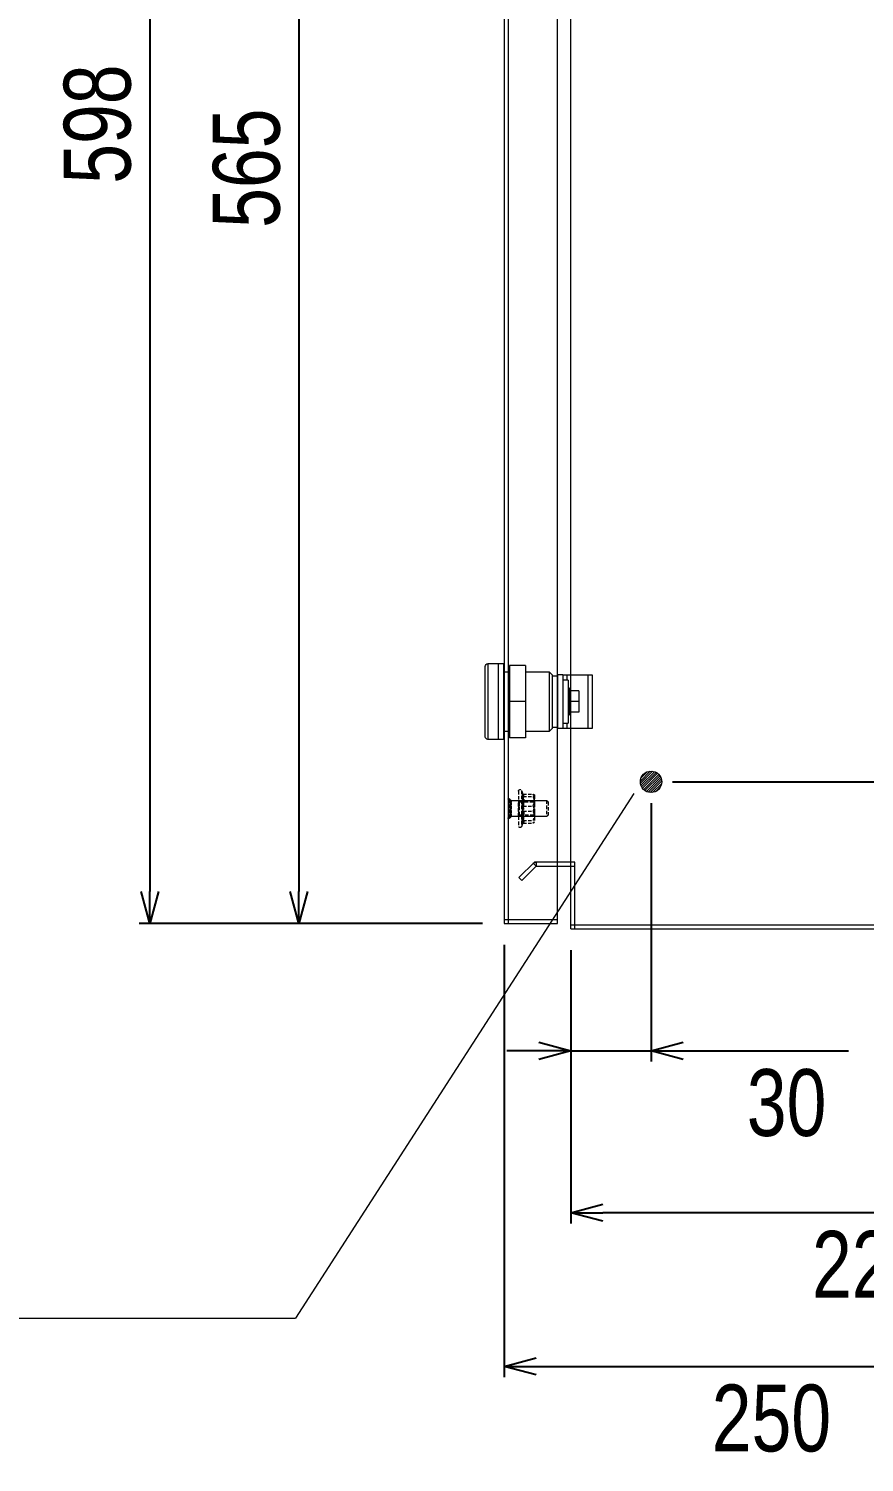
# Model space of a CAD drawing. Header units: millimetres. Extents: x 1826 to 4911, y 1366 to 3557.
# Drawn here: x 4278 to 4591, y 2463 to 2999 of the extents above; entities that cross this region are included whole.
import ezdxf

# ---------------------------------------------------------------- set-up
doc = ezdxf.new("R2010")
doc.units = ezdxf.units.MM
doc.linetypes.add('HIDDEN', pattern=[1.905, 1.27, -0.635])
for name, color, linetype in [('AMLAYER_BENDLINE_BACK', 1, 'HIDDEN'), ('BUSBAR', 3, 'Continuous'), ('GR1-1', 3, 'Continuous')]:
    doc.layers.add(name, color=color, linetype=linetype)
doc.styles.add('TAMCO', font='cordia.shx', dxfattribs={"width": 0.8, "height": 25})
doc.dimstyles.new('TAMCO', dxfattribs={"dimtxt": 25, "dimasz": 12, "dimexe": 4, "dimexo": 8, "dimgap": 7, "dimtad": 2, "dimdec": 1, "dimdsep": 46, "dimtxsty": 'TAMCO', "dimblk": 'OPEN30', "dimcen": 2.5, "dimclrd": 4, "dimclre": 4, "dimclrt": 3, "dimadec": 0, "dimazin": 0, "dimtfac": 1, "dimtdec": 1, "dimtmove": 0, "dimatfit": 3, "dimldrblk": 'OPEN30', "dimfxl": 0, "dimarcsym": 0})

# ---------------------------------------------------------------- blocks, each defined once
blk = doc.blocks.new('_Open30')
at = {"color": 0, "linetype": 'ByBlock', "lineweight": -2}
for p, q in [((-1, 0.268), (0, 0)), ((0, 0), (-1, -0.268)), ((0, 0), (-1, 0))]:
    blk.add_line(p, q, dxfattribs=at)
blk = doc.blocks.new('*D40')
at = {"color": 4, "lineweight": -2}
for p, q in [((4447.92, 3229.18), (4375.21, 3229.18)), ((4379.21, 3217.18), (4379.21, 2676.18)), ((4447.92, 2664.18), (4375.21, 2664.18))]:
    blk.add_line(p, q, dxfattribs=at)
at = {"layer": 'DEFPOINTS', "color": 0}
for p in [(4455.92, 3229.18), (4379.21, 2664.18), (4455.92, 2664.18)]:
    blk.add_point(p, dxfattribs=at)
at = {"color": 4, "lineweight": -2, "xscale": 12, "yscale": 12, "zscale": 12}
for p, rotation in [((4379.21, 3229.18), 90), ((4379.21, 2664.18), 270)]:
    blk.add_blockref('_Open30', p, dxfattribs=dict(at, rotation=rotation))
at = {"color": 3, "lineweight": 9, "insert": (4359.71, 2946.68), "char_height": 25, "attachment_point": 5, "rotation": 90, "style": 'TAMCO'}
blk.add_mtext('565', dxfattribs=at)
blk = doc.blocks.new('A$C64B35038')
at = {"color": 7, "linetype": 'Continuous', "lineweight": 9}
for p, q in [((25, 27.65), (31, 27.65)), ((25, 27.65), (25, 14.15)), ((31, 27.65), (31, 14.15)), ((33, 28.3), (35, 28.3)), ((35, 0), (35, 28.3)), ((35, 28.3), (39, 28.3)), ((39, 28.3), (39, 0)), ((40, 1), (40, 27.3)), ((0, 24.15), (0, 4.15)), ((1.47, 24.15), (0, 24.15)), ((1.47, 4.15), (1.47, 24.15)), ((9.53, 24.15), (1.47, 24.15)), ((9, 22.15), (11, 22.15)), ((9, 22.15), (9, 6.15)), ((11, 24.15), (9.53, 24.15)), ((11, 24.15), (13, 24.15)), ((11, 24.15), (11, 4.15)), ((13, 24.15), (13, 4.15)), ((13, 23.65), (15, 23.65)), ((15, 24.15), (16, 25.15)), ((15, 24.15), (15, 4.15)), ((16, 25.15), (25, 25.15)), ((16, 3.15), (16, 25.15)), ((31, 25.15), (33, 25.15)), ((5, 18.15), (5, 14.15)), ((5, 18.15), (8.5, 18.15)), ((8.5, 19.15), (9, 19.15)), ((8.5, 19.15), (8.5, 9.15)), ((5, 14.15), (8.5, 14.15)), ((5, 14.15), (5, 10.15)), ((25, 14.15), (31, 14.15)), ((25, 14.15), (25, 0.65)), ((31, 14.15), (31, 0.65)), ((5, 10.15), (8.5, 10.15)), ((9, 9.15), (8.5, 9.15)), ((11, 6.15), (9, 6.15)), ((0, 4.15), (1.47, 4.15)), ((1.47, 4.15), (9.53, 4.15)), ((9.53, 4.15), (11, 4.15)), ((11, 4.15), (13, 4.15)), ((15, 4.65), (13, 4.65)), ((16, 3.15), (15, 4.15)), ((25, 3.15), (16, 3.15)), ((25, 0.65), (31, 0.65)), ((33, 3.15), (31, 3.15)), ((33, 0), (35, 0)), ((35, 0), (39, 0))]:
    blk.add_line(p, q, dxfattribs=at)
blk.add_line((33, 0), (33, 28.3))
at = {"color": 8, "linetype": 'Continuous', "lineweight": 9}
for p, q in [((9.53, 24.15), (9.53, 22.15)), ((9.53, 6.15), (9.53, 4.15))]:
    blk.add_line(p, q, dxfattribs=at)
at = {"color": 7, "linetype": 'Continuous', "lineweight": 9}
for centre, start, end in [((39, 27.3), 0, 90), ((39, 1), 270, 0)]:
    blk.add_arc(centre, 1, start, end, dxfattribs=at)
blk = doc.blocks.new('*D52')
at = {"layer": 'BUSBAR', "color": 4, "lineweight": -2}
for p, q in [((4480.92, 2654.18), (4480.92, 2552.03)), ((4705.92, 2654.18), (4705.92, 2552.03)), ((4693.92, 2556.03), (4492.92, 2556.03))]:
    blk.add_line(p, q, dxfattribs=at)
at = {"layer": 'DEFPOINTS', "color": 0}
for p in [(4480.92, 2662.18), (4705.92, 2662.18), (4480.92, 2556.03)]:
    blk.add_point(p, dxfattribs=at)
at = {"layer": 'BUSBAR', "color": 4, "lineweight": -2, "xscale": 12, "yscale": 12, "zscale": 12, "rotation": 180}
blk.add_blockref('_Open30', (4480.92, 2556.03), dxfattribs=at)
at = {"layer": 'BUSBAR', "color": 4, "lineweight": -2, "xscale": 12, "yscale": 12, "zscale": 12}
blk.add_blockref('_Open30', (4705.92, 2556.03), dxfattribs=at)
at = {"layer": 'BUSBAR', "color": 3, "lineweight": 9, "insert": (4593.42, 2536.53), "char_height": 25, "attachment_point": 5, "style": 'TAMCO'}
blk.add_mtext('225', dxfattribs=at)
blk = doc.blocks.new('*D53')
at = {"layer": 'BUSBAR', "color": 4, "lineweight": -2}
for p, q in [((4455.92, 2656.18), (4455.92, 2494.57)), ((4705.92, 2654.18), (4705.92, 2494.57)), ((4467.92, 2498.57), (4693.92, 2498.57))]:
    blk.add_line(p, q, dxfattribs=at)
at = {"layer": 'DEFPOINTS', "color": 0}
for p in [(4455.92, 2664.18), (4705.92, 2662.18), (4705.92, 2498.57)]:
    blk.add_point(p, dxfattribs=at)
at = {"layer": 'BUSBAR', "color": 4, "lineweight": -2, "xscale": 12, "yscale": 12, "zscale": 12, "rotation": 180}
blk.add_blockref('_Open30', (4455.92, 2498.57), dxfattribs=at)
at = {"layer": 'BUSBAR', "color": 4, "lineweight": -2, "xscale": 12, "yscale": 12, "zscale": 12}
blk.add_blockref('_Open30', (4705.92, 2498.57), dxfattribs=at)
at = {"layer": 'BUSBAR', "color": 3, "lineweight": 9, "insert": (4555.92, 2479.07), "char_height": 25, "attachment_point": 5, "style": 'TAMCO'}
blk.add_mtext('250', dxfattribs=at)
blk = doc.blocks.new('*D54')
at = {"layer": 'BUSBAR', "color": 4, "lineweight": -2}
for p, q in [((4462.92, 3262.18), (4319.47, 3262.18)), ((4323.47, 3250.18), (4323.47, 2676.18)), ((4447.92, 2664.18), (4319.47, 2664.18))]:
    blk.add_line(p, q, dxfattribs=at)
at = {"layer": 'DEFPOINTS', "color": 0}
for p in [(4470.92, 3262.18), (4323.47, 2664.18), (4455.92, 2664.18)]:
    blk.add_point(p, dxfattribs=at)
at = {"layer": 'BUSBAR', "color": 4, "lineweight": -2, "xscale": 12, "yscale": 12, "zscale": 12}
for p, rotation in [((4323.47, 3262.18), 90), ((4323.47, 2664.18), 270)]:
    blk.add_blockref('_Open30', p, dxfattribs=dict(at, rotation=rotation))
at = {"layer": 'BUSBAR', "color": 3, "lineweight": 9, "insert": (4303.97, 2963.18), "char_height": 25, "attachment_point": 5, "rotation": 90, "style": 'TAMCO'}
blk.add_mtext('598', dxfattribs=at)
blk = doc.blocks.new('6X10')
at = {"color": 1, "linetype": 'HIDDEN', "lineweight": 9}
for p, q in [((44520.2, -24181.24), (44520.2, -24186.05)), ((44520.8, -24180.64), (44520.8, -24186.64)), ((44534, -24180.63), (44534, -24180.78)), ((44534.38, -24180.65), (44534, -24180.65)), ((44534.38, -24180.65), (44534, -24180.65)), ((44534.38, -24180.69), (44534, -24180.69)), ((44534.38, -24180.73), (44534, -24180.73)), ((44534, -24180.78), (44534, -24180.75)), ((44534, -24180.75), (44534, -24181.09)), ((44534.38, -24180.77), (44534, -24180.77)), ((44534.38, -24180.82), (44534, -24180.82)), ((44534.38, -24180.93), (44534, -24180.93)), ((44534.38, -24181.01), (44534, -24181.01)), ((44534.38, -24181.09), (44534, -24181.09)), ((44534, -24181.36), (44534, -24181.09)), ((44534.38, -24181.18), (44534, -24181.18)), ((44534.38, -24181.36), (44534, -24181.36)), ((44534, -24181.36), (44534, -24182)), ((44534.38, -24181.47), (44534, -24181.47)), ((44534.38, -24181.58), (44534, -24181.58)), ((44534.38, -24181.71), (44534, -24181.71)), ((44534.38, -24181.94), (44534, -24181.94)), ((44534, -24182), (44534, -24182.21)), ((44534.38, -24182.08), (44534, -24182.08)), ((44534.38, -24182.21), (44534, -24182.21)), ((44534, -24182.79), (44534, -24182.21)), ((44534.6, -24180.58), (44534.38, -24180.58)), ((44534.6, -24180.63), (44534.38, -24180.63)), ((44534.38, -24180.63), (44534.38, -24180.78)), ((44534.6, -24180.64), (44534.38, -24180.64)), ((44534.6, -24180.69), (44534.38, -24180.69)), ((44534.6, -24180.71), (44534.38, -24180.71)), ((44534.6, -24180.71), (44534.38, -24180.71)), ((44534.6, -24180.75), (44534.38, -24180.75)), ((44534.38, -24180.75), (44534.38, -24181.36)), ((44534.38, -24180.75), (44534.38, -24180.78)), ((44534.6, -24180.78), (44534.38, -24180.78)), ((44534.6, -24180.81), (44534.38, -24180.81)), ((44534.6, -24180.9), (44534.38, -24180.9)), ((44534.6, -24181.11), (44534.38, -24181.11)), ((44534.6, -24181.17), (44534.38, -24181.17)), ((44534.6, -24181.36), (44534.38, -24181.36)), ((44534.38, -24181.58), (44534.38, -24181.36)), ((44534.6, -24181.43), (44534.38, -24181.43)), ((44534.38, -24182), (44534.38, -24181.58)), ((44534.6, -24181.69), (44534.38, -24181.69)), ((44534.6, -24181.93), (44534.38, -24181.93)), ((44534.6, -24182), (44534.38, -24182)), ((44534.38, -24182), (44534.38, -24182.91)), ((44534.6, -24182.25), (44534.38, -24182.25)), ((44534.6, -24180.19), (44534.6, -24187.1)), ((44535.2, -24180.19), (44535.2, -24187.1)), ((44534.38, -24182.36), (44534, -24182.36)), ((44534.38, -24182.63), (44534, -24182.63)), ((44534, -24182.79), (44534, -24182.91)), ((44534.38, -24182.79), (44534, -24182.79)), ((44534, -24182.91), (44534, -24183.69)), ((44534.38, -24182.95), (44534, -24182.95)), ((44534.38, -24183.11), (44534, -24183.11)), ((44534.38, -24183.4), (44534, -24183.4)), ((44534.38, -24183.57), (44534, -24183.57)), ((44534, -24184.34), (44534, -24183.69)), ((44534, -24183.69), (44534, -24183.72)), ((44534.38, -24183.72), (44534, -24183.72)), ((44534.38, -24183.89), (44534, -24183.89)), ((44534.38, -24184.18), (44534, -24184.18)), ((44534.38, -24184.34), (44534, -24184.34)), ((44534, -24184.34), (44534, -24184.38)), ((44534, -24184.38), (44534, -24184.5)), ((44534.38, -24184.5), (44534, -24184.5)), ((44534, -24184.5), (44534, -24184.65)), ((44534, -24184.65), (44534, -24185.36)), ((44534.38, -24184.66), (44534, -24184.66)), ((44534.38, -24184.93), (44534, -24184.93)), ((44534.38, -24185.08), (44534, -24185.08)), ((44534.38, -24185.21), (44534, -24185.21)), ((44534.38, -24185.35), (44534, -24185.35)), ((44534, -24185.71), (44534, -24185.36)), ((44534.38, -24185.58), (44534, -24185.58)), ((44534.38, -24185.71), (44534, -24185.71)), ((44534, -24185.71), (44534, -24185.82)), ((44534.38, -24185.82), (44534, -24185.82)), ((44534, -24185.82), (44534, -24186.12)), ((44534.38, -24185.93), (44534, -24185.93)), ((44534.38, -24186.11), (44534, -24186.11)), ((44534, -24186.12), (44534, -24186.58)), ((44534.38, -24186.2), (44534, -24186.2)), ((44534.38, -24186.28), (44534, -24186.28)), ((44534.38, -24186.36), (44534, -24186.36)), ((44534.38, -24186.47), (44534, -24186.47)), ((44534.38, -24186.52), (44534, -24186.52)), ((44534.38, -24186.56), (44534, -24186.56)), ((44534, -24186.58), (44534, -24186.71)), ((44534.38, -24186.6), (44534, -24186.6)), ((44534.38, -24186.63), (44534, -24186.63)), ((44534.38, -24186.64), (44534, -24186.64)), ((44534.6, -24182.55), (44534.38, -24182.55)), ((44534.6, -24182.64), (44534.38, -24182.64)), ((44534.38, -24183.57), (44534.38, -24182.91)), ((44534.6, -24182.91), (44534.38, -24182.91)), ((44534.38, -24182.95), (44534.38, -24182.91)), ((44534.6, -24183), (44534.38, -24183)), ((44534.6, -24183.32), (44534.38, -24183.32)), ((44534.38, -24183.6), (44534.38, -24183.57)), ((44534.38, -24183.6), (44534.38, -24183.69)), ((44534.6, -24183.6), (44534.38, -24183.6)), ((44534.6, -24183.69), (44534.38, -24183.69)), ((44534.38, -24183.69), (44534.38, -24184.65)), ((44534.6, -24183.97), (44534.38, -24183.97)), ((44534.6, -24184.29), (44534.38, -24184.29)), ((44534.6, -24184.38), (44534.38, -24184.38)), ((44534.38, -24185.08), (44534.38, -24184.65)), ((44534.6, -24184.65), (44534.38, -24184.65)), ((44534.6, -24184.74), (44534.38, -24184.74)), ((44534.6, -24185.04), (44534.38, -24185.04)), ((44534.38, -24185.21), (44534.38, -24185.08)), ((44534.38, -24185.36), (44534.38, -24185.21)), ((44534.6, -24185.29), (44534.38, -24185.29)), ((44534.38, -24185.36), (44534.38, -24186.12)), ((44534.6, -24185.36), (44534.38, -24185.36)), ((44534.6, -24185.6), (44534.38, -24185.6)), ((44534.6, -24185.86), (44534.38, -24185.86)), ((44534.6, -24185.93), (44534.38, -24185.93)), ((44534.38, -24186.2), (44534.38, -24186.12)), ((44534.6, -24186.12), (44534.38, -24186.12)), ((44534.6, -24186.18), (44534.38, -24186.18)), ((44534.38, -24186.28), (44534.38, -24186.2)), ((44534.38, -24186.58), (44534.38, -24186.28)), ((44534.6, -24186.38), (44534.38, -24186.38)), ((44534.6, -24186.54), (44534.38, -24186.54)), ((44534.38, -24186.58), (44534.38, -24186.93)), ((44534.6, -24186.58), (44534.38, -24186.58)), ((44534.6, -24186.71), (44534.38, -24186.71)), ((44534.6, -24186.83), (44534.38, -24186.83)), ((44534.6, -24186.86), (44534.38, -24186.86)), ((44534.6, -24186.93), (44534.38, -24186.93)), ((44534.6, -24186.95), (44534.41, -24186.95)), ((44534.6, -24187), (44534.49, -24187)), ((44534.6, -24187.01), (44534.52, -24187.01))]:
    blk.add_line(p, q, dxfattribs=at)
for centre, start, end in [((44534.9, -24180.19), 0, 180), ((44534.9, -24187.1), 180, 0)]:
    blk.add_arc(centre, 0.297, start, end, dxfattribs=at)
for points, degree in [([(44520.8, -24180.64), (44520.2, -24181.24)], 1), ([(44534.38, -24180.64), (44534, -24180.64)], 1), ([(44534.6, -24180.63), (44534.38, -24180.63)], 1), ([(44535.2, -24180.2), (44535.2, -24180.2)], 1), ([(44520.2, -24186.05), (44520.8, -24186.64)], 1), ([(44534, -24186.64), (44534.38, -24186.64)], 1), ([(44534.6, -24186.84), (44534.49, -24186.77), (44534.37, -24186.83), (44534.25, -24186.86)], 3), ([(44534.28, -24186.87), (44534.39, -24186.83), (44534.5, -24186.79), (44534.6, -24186.85)], 3), ([(44534.28, -24186.87), (44534.39, -24186.88), (44534.5, -24186.94), (44534.6, -24187.01)], 3), ([(44534.52, -24187.01), (44534.6, -24187.01)], 1), ([(44535.2, -24187.09), (44535.2, -24187.09)], 1)]:
    blk.add_open_spline(points, degree=degree, dxfattribs=at)
at = {"color": 1, "lineweight": 9}
for points in [[(44534, -24180.64), (44520.8, -24180.64)], [(44520.8, -24186.64), (44534, -24186.64)]]:
    blk.add_open_spline(points, degree=1, dxfattribs=at)
at = {"color": 1, "linetype": 'HIDDEN', "lineweight": 9}
for points, knots in [([(44534.6, -24180.26), (44534.53, -24180.31), (44534.33, -24180.43), (44534.13, -24180.55), (44534, -24180.63)], [0, 0, 0, 0, 0.374628, 1, 1, 1, 1]), ([(44534, -24180.64), (44534.12, -24180.58), (44534.32, -24180.46), (44534.52, -24180.33), (44534.6, -24180.28)], [0, 0, 0, 0, 0.559493, 1, 1, 1, 1]), ([(44534.6, -24180.34), (44534.53, -24180.38), (44534.33, -24180.5), (44534.13, -24180.62), (44534, -24180.69)], [0, 0, 0, 0, 0.374625, 1, 1, 1, 1]), ([(44534, -24180.71), (44534.13, -24180.63), (44534.33, -24180.51), (44534.53, -24180.39), (44534.6, -24180.34)], [0, 0, 0, 0, 0.625374, 1, 1, 1, 1]), ([(44534, -24180.78), (44534.12, -24180.72), (44534.32, -24180.6), (44534.52, -24180.49), (44534.6, -24180.44)], [0, 0, 0, 0, 0.559495, 1, 1, 1, 1]), ([(44534.6, -24180.45), (44534.52, -24180.5), (44534.32, -24180.62), (44534.12, -24180.74), (44534, -24180.81)], [0, 0, 0, 0, 0.440506, 1, 1, 1, 1]), ([(44534.6, -24180.76), (44534.53, -24180.8), (44534.33, -24180.55), (44534.13, -24180.65), (44534, -24180.71)], [0, 0, 0, 0, 0.374628, 1, 1, 1, 1]), ([(44534.6, -24180.76), (44534.52, -24180.81), (44534.32, -24180.57), (44534.12, -24180.69), (44534, -24180.75)], [0, 0, 0, 0, 0.440505, 1, 1, 1, 1]), ([(44534, -24180.9), (44534.13, -24180.85), (44534.33, -24180.76), (44534.53, -24180.67), (44534.6, -24180.63)], [0, 0, 0, 0, 0.625372, 1, 1, 1, 1]), ([(44534.6, -24180.86), (44534.53, -24180.89), (44534.33, -24180.97), (44534.13, -24181.05), (44534, -24181.11)], [0, 0, 0, 0, 0.374627, 1, 1, 1, 1]), ([(44534, -24181.17), (44534.13, -24181.11), (44534.33, -24181.01), (44534.53, -24180.91), (44534.6, -24180.87)], [0, 0, 0, 0, 0.625375, 1, 1, 1, 1]), ([(44534, -24181.36), (44534.13, -24181.32), (44534.33, -24181.25), (44534.53, -24181.17), (44534.6, -24181.15)], [0, 0, 0, 0, 0.625374, 1, 1, 1, 1]), ([(44534.6, -24181.16), (44534.53, -24181.19), (44534.33, -24181.28), (44534.13, -24181.37), (44534, -24181.43)], [0, 0, 0, 0, 0.374628, 1, 1, 1, 1]), ([(44534, -24181.69), (44534.13, -24181.63), (44534.33, -24181.55), (44534.53, -24181.47), (44534.6, -24181.44)], [0, 0, 0, 0, 0.625372, 1, 1, 1, 1]), ([(44534.6, -24181.77), (44534.41, -24181.82), (44534.21, -24181.87), (44534.01, -24181.92), (44534, -24181.93)], [0, 0, 0, 0, 0.950163, 1, 1, 1, 1]), ([(44534.6, -24181.78), (44534.53, -24181.81), (44534.33, -24181.88), (44534.13, -24181.95), (44534, -24182)], [0, 0, 0, 0, 0.374626, 1, 1, 1, 1]), ([(44534, -24182.25), (44534.13, -24182.23), (44534.33, -24182.19), (44534.53, -24182.15), (44534.6, -24182.14)], [0, 0, 0, 0, 0.625372, 1, 1, 1, 1]), ([(44534.11, -24180.56), (44534.2, -24180.58), (44534.37, -24180.72), (44534.53, -24180.62), (44534.6, -24180.58)], [0.1790506, 0.1790506, 0.1790506, 0.1790506, 0.6253726, 1, 1, 1, 1]), ([(44534.6, -24182.48), (44534.52, -24182.49), (44534.32, -24182.51), (44534.12, -24182.54), (44534, -24182.55)], [0, 0, 0, 0, 0.440506, 1, 1, 1, 1]), ([(44534, -24182.64), (44534.01, -24182.64), (44534.21, -24182.59), (44534.41, -24182.54), (44534.6, -24182.49)], [0, 0, 0, 0, 0.049836, 1, 1, 1, 1]), ([(44534, -24182.91), (44534.13, -24182.9), (44534.33, -24182.89), (44534.53, -24182.87), (44534.6, -24182.87)], [0, 0, 0, 0, 0.625373, 1, 1, 1, 1]), ([(44534.6, -24182.88), (44534.53, -24182.9), (44534.33, -24182.94), (44534.13, -24182.97), (44534, -24183)], [0, 0, 0, 0, 0.374622, 1, 1, 1, 1]), ([(44534, -24183.32), (44534.12, -24183.3), (44534.32, -24183.28), (44534.52, -24183.25), (44534.6, -24183.24)], [0, 0, 0, 0, 0.559496, 1, 1, 1, 1]), ([(44534.6, -24183.64), (44534.53, -24183.64), (44534.33, -24183.62), (44534.13, -24183.61), (44534, -24183.6)], [0, 0, 0, 0, 0.374629, 1, 1, 1, 1]), ([(44534.6, -24183.65), (44534.53, -24183.65), (44534.33, -24183.66), (44534.13, -24183.68), (44534, -24183.69)], [0, 0, 0, 0, 0.374629, 1, 1, 1, 1]), ([(44534, -24183.97), (44534.01, -24183.97), (44534.21, -24184), (44534.41, -24184.02), (44534.6, -24184.05)], [0, 0, 0, 0, 0.049836, 1, 1, 1, 1]), ([(44534.6, -24184.41), (44534.53, -24184.39), (44534.33, -24184.35), (44534.13, -24184.32), (44534, -24184.29)], [0, 0, 0, 0, 0.374627, 1, 1, 1, 1]), ([(44534, -24184.38), (44534.13, -24184.39), (44534.33, -24184.4), (44534.53, -24184.42), (44534.6, -24184.42)], [0, 0, 0, 0, 0.625373, 1, 1, 1, 1]), ([(44534, -24184.65), (44534.12, -24184.68), (44534.32, -24184.73), (44534.52, -24184.78), (44534.6, -24184.8)], [0, 0, 0, 0, 0.559496, 1, 1, 1, 1]), ([(44534.6, -24184.81), (44534.41, -24184.79), (44534.21, -24184.76), (44534.01, -24184.74), (44534, -24184.74)], [0, 0, 0, 0, 0.950164, 1, 1, 1, 1]), ([(44534, -24185.04), (44534.13, -24185.06), (44534.33, -24185.1), (44534.53, -24185.14), (44534.6, -24185.15)], [0, 0, 0, 0, 0.625375, 1, 1, 1, 1]), ([(44534.6, -24185.51), (44534.53, -24185.48), (44534.33, -24185.41), (44534.13, -24185.34), (44534, -24185.29)], [0, 0, 0, 0, 0.374626, 1, 1, 1, 1]), ([(44534.6, -24185.51), (44534.52, -24185.49), (44534.32, -24185.44), (44534.12, -24185.39), (44534, -24185.36)], [0, 0, 0, 0, 0.440506, 1, 1, 1, 1]), ([(44534, -24185.6), (44534.13, -24185.65), (44534.33, -24185.74), (44534.53, -24185.82), (44534.6, -24185.85)], [0, 0, 0, 0, 0.625376, 1, 1, 1, 1]), ([(44534.6, -24186.13), (44534.53, -24186.1), (44534.33, -24186.01), (44534.13, -24185.92), (44534, -24185.86)], [0, 0, 0, 0, 0.374626, 1, 1, 1, 1]), ([(44534, -24185.93), (44534.13, -24185.97), (44534.33, -24186.04), (44534.53, -24186.12), (44534.6, -24186.14)], [0, 0, 0, 0, 0.625374, 1, 1, 1, 1]), ([(44534, -24186.12), (44534.13, -24186.18), (44534.33, -24186.28), (44534.53, -24186.38), (44534.6, -24186.42)], [0, 0, 0, 0, 0.625373, 1, 1, 1, 1]), ([(44534.6, -24186.43), (44534.53, -24186.4), (44534.33, -24186.32), (44534.13, -24186.23), (44534, -24186.18)], [0, 0, 0, 0, 0.37463, 1, 1, 1, 1]), ([(44534, -24186.38), (44534.13, -24186.44), (44534.33, -24186.53), (44534.53, -24186.62), (44534.6, -24186.66)], [0, 0, 0, 0, 0.625374, 1, 1, 1, 1]), ([(44534.6, -24186.88), (44534.41, -24186.77), (44534.21, -24186.66), (44534.01, -24186.55), (44534, -24186.54)], [0, 0, 0, 0, 0.950164, 1, 1, 1, 1]), ([(44534.6, -24186.88), (44534.53, -24186.84), (44534.33, -24186.74), (44534.13, -24186.64), (44534, -24186.58)], [0, 0, 0, 0, 0.374625, 1, 1, 1, 1]), ([(44534, -24186.71), (44534.13, -24186.78), (44534.33, -24186.9), (44534.53, -24187.02), (44534.6, -24187.06)], [0, 0, 0, 0, 0.625372, 1, 1, 1, 1]), ([(44534.6, -24187.03), (44534.53, -24186.98), (44534.39, -24186.9), (44534.26, -24186.82), (44534.19, -24186.82)], [0, 0, 0, 0, 0.3746281, 0.6864114, 0.6864114, 0.6864114, 0.6864114]), ([(44534.29, -24186.88), (44534.32, -24186.87), (44534.43, -24186.84), (44534.53, -24186.9), (44534.6, -24186.95)], [0.4828472, 0.4828472, 0.4828472, 0.4828472, 0.6253746, 1, 1, 1, 1]), ([(44534.6, -24186.95), (44534.53, -24186.91), (44534.43, -24186.85), (44534.33, -24186.88), (44534.31, -24186.89)], [0, 0, 0, 0, 0.3746265, 0.4980991, 0.4980991, 0.4980991, 0.4980991])]:
    blk.add_open_spline(points, degree=3, knots=knots, dxfattribs=at)
at = {"layer": 'AMLAYER_BENDLINE_BACK', "color": 1, "lineweight": 9}
for p, q in [((44530.16, -24176.93), (44530.16, -24190.36)), ((44525.26, -24178.71), (44525.26, -24181.89)), ((44525.26, -24181.89), (44525.26, -24186.82)), ((44525.61, -24181.14), (44525.61, -24186.14)), ((44529.55, -24178.24), (44525.86, -24178.24)), ((44529.55, -24179.19), (44525.86, -24179.19)), ((44530.89, -24182.77), (44530.89, -24181.14)), ((44531.24, -24186.64), (44531.24, -24180.64)), ((44531.26, -24177.11), (44531.26, -24190.18)), ((44525.26, -24186.82), (44525.26, -24188.64)), ((44529.55, -24182.7), (44525.86, -24182.7)), ((44529.55, -24184.59), (44525.86, -24184.59)), ((44530.89, -24186.14), (44530.89, -24182.77)), ((44529.55, -24188.1), (44525.86, -24188.1)), ((44529.55, -24189.05), (44525.86, -24189.05))]:
    blk.add_line(p, q, dxfattribs=at)
for centre, start, end in [((44530.7, -24177.11), 0, 160), ((44530.7, -24190.18), 200, 0)]:
    blk.add_arc(centre, 0.567, start, end, dxfattribs=at)
for points in [[(44530.16, -24176.92), (44529.66, -24178.31)], [(44525.61, -24181.14), (44525.26, -24180.64)], [(44530.89, -24181.14), (44525.61, -24181.14)], [(44529.82, -24178.14), (44529.83, -24178.12)], [(44531.24, -24180.64), (44530.89, -24181.14)], [(44531.26, -24180.64), (44531.24, -24180.64)], [(44525.26, -24186.64), (44525.61, -24186.14)], [(44525.61, -24186.14), (44530.89, -24186.14)], [(44530.89, -24186.14), (44531.24, -24186.64)], [(44531.24, -24186.64), (44531.26, -24186.64)], [(44529.67, -24188.99), (44529.66, -24188.97)], [(44529.66, -24188.98), (44530.16, -24190.37)], [(44529.83, -24189.17), (44529.79, -24189.13)]]:
    blk.add_open_spline(points, degree=1, dxfattribs=at)
for points, knots in [([(44525.86, -24178.24), (44525.59, -24178.38), (44525.28, -24178.53), (44525.26, -24178.7), (44525.26, -24178.71)], [0, 0, 0, 0, 0.896037, 1, 1, 1, 1]), ([(44525.26, -24180.47), (44525.34, -24179.86), (44525.44, -24179.09), (44525.79, -24178.38), (44525.86, -24178.24)], [0, 0, 0, 0, 0.801464, 1, 1, 1, 1]), ([(44525.26, -24178.71), (44525.34, -24178.84), (44525.44, -24179), (44525.79, -24179.16), (44525.86, -24179.19)], [0, 0, 0, 0, 0.801462, 1, 1, 1, 1]), ([(44525.86, -24179.19), (44525.77, -24179.41), (44525.42, -24180.28), (44525.33, -24181.21), (44525.26, -24181.89)], [0, 0, 0, 0, 0.263254, 1, 1, 1, 1]), ([(44525.86, -24182.7), (44525.59, -24182.04), (44525.28, -24181.31), (44525.26, -24180.55), (44525.26, -24180.47)], [0, 0, 0, 0, 0.896037, 1, 1, 1, 1]), ([(44525.26, -24181.89), (44525.27, -24182.03), (44525.29, -24182.92), (44525.55, -24183.83), (44525.85, -24184.56), (44525.86, -24184.59)], [0, 0, 0, 0, 0.148485, 0.965571, 1, 1, 1, 1]), ([(44529.55, -24179.19), (44529.42, -24179.03), (44529.15, -24178.71), (44529.41, -24178.4), (44529.55, -24178.24)], [0, 0, 0, 0, 0.492148, 1, 1, 1, 1]), ([(44529.55, -24178.24), (44529.42, -24178.97), (44529.15, -24180.46), (44529.41, -24181.94), (44529.55, -24182.7)], [0, 0, 0, 0, 0.492148, 1, 1, 1, 1]), ([(44529.55, -24184.59), (44529.42, -24183.71), (44529.15, -24181.9), (44529.41, -24180.1), (44529.55, -24179.19)], [0, 0, 0, 0, 0.492148, 1, 1, 1, 1]), ([(44529.55, -24178.24), (44529.59, -24178.23), (44529.67, -24178.23), (44529.78, -24178.17), (44529.86, -24178.08), (44529.91, -24178.01), (44529.92, -24177.97), (44529.92, -24177.96)], [0, 0, 0, 0, 0.236183, 0.471396, 0.73246, 0.992086, 1, 1, 1, 1]), ([(44529.92, -24178.96), (44529.92, -24178.96), (44529.91, -24178.99), (44529.86, -24179.06), (44529.78, -24179.13), (44529.67, -24179.18), (44529.59, -24179.18), (44529.55, -24179.19)], [0, 0, 0, 0, 0.007913, 0.26753, 0.528598, 0.763816, 1, 1, 1, 1]), ([(44529.92, -24177.96), (44529.88, -24178.01), (44529.67, -24178.21), (44529.53, -24178.56), (44529.8, -24178.83), (44529.92, -24178.96)], [0, 0, 0, 0, 0.118084, 0.592259, 1, 1, 1, 1]), ([(44529.92, -24182.65), (44529.88, -24182.47), (44529.67, -24181.56), (44529.53, -24179.98), (44529.8, -24178.6), (44529.92, -24177.96)], [0, 0, 0, 0, 0.118083, 0.592258, 1, 1, 1, 1]), ([(44529.92, -24178.96), (44529.88, -24179.18), (44529.67, -24180.3), (44529.53, -24182.22), (44529.8, -24183.87), (44529.92, -24184.64)], [0, 0, 0, 0, 0.118083, 0.592258, 1, 1, 1, 1]), ([(44529.64, -24178.35), (44529.64, -24178.35), (44529.64, -24178.33), (44529.66, -24178.26), (44529.8, -24178.15), (44529.82, -24178.14)], [0, 0, 0, 0, 0.006763, 0.854115, 1, 1, 1, 1]), ([(44525.86, -24182.7), (44525.77, -24182.93), (44525.42, -24183.79), (44525.33, -24184.72), (44525.26, -24185.4)], [0, 0, 0, 0, 0.263254, 1, 1, 1, 1]), ([(44525.86, -24184.59), (44525.59, -24185.25), (44525.28, -24185.98), (44525.26, -24186.74), (44525.26, -24186.82)], [0, 0, 0, 0, 0.896036, 1, 1, 1, 1]), ([(44525.26, -24185.4), (44525.27, -24185.54), (44525.29, -24186.43), (44525.55, -24187.34), (44525.85, -24188.07), (44525.86, -24188.1)], [0, 0, 0, 0, 0.148485, 0.965571, 1, 1, 1, 1]), ([(44525.26, -24186.82), (44525.34, -24187.43), (44525.44, -24188.2), (44525.79, -24188.91), (44525.86, -24189.05)], [0, 0, 0, 0, 0.801462, 1, 1, 1, 1]), ([(44529.55, -24182.7), (44529.42, -24183.58), (44529.15, -24185.39), (44529.41, -24187.19), (44529.55, -24188.1)], [0, 0, 0, 0, 0.492148, 1, 1, 1, 1]), ([(44529.55, -24189.05), (44529.42, -24188.32), (44529.15, -24186.83), (44529.41, -24185.35), (44529.55, -24184.59)], [0, 0, 0, 0, 0.492149, 1, 1, 1, 1]), ([(44529.55, -24182.7), (44529.59, -24182.7), (44529.67, -24182.7), (44529.78, -24182.68), (44529.86, -24182.67), (44529.91, -24182.66), (44529.92, -24182.65), (44529.92, -24182.65)], [0, 0, 0, 0, 0.236186, 0.471401, 0.732468, 0.992093, 1, 1, 1, 1]), ([(44529.92, -24184.64), (44529.92, -24184.64), (44529.91, -24184.63), (44529.86, -24184.62), (44529.78, -24184.6), (44529.67, -24184.59), (44529.59, -24184.59), (44529.55, -24184.59)], [0, 0, 0, 0, 0.007907, 0.267531, 0.528599, 0.763814, 1, 1, 1, 1]), ([(44529.92, -24188.33), (44529.88, -24188.11), (44529.67, -24186.99), (44529.53, -24185.07), (44529.8, -24183.42), (44529.92, -24182.65)], [0, 0, 0, 0, 0.118083, 0.592259, 1, 1, 1, 1]), ([(44529.92, -24184.64), (44529.88, -24184.82), (44529.67, -24185.73), (44529.53, -24187.3), (44529.8, -24188.69), (44529.92, -24189.32)], [0, 0, 0, 0, 0.118083, 0.592258, 1, 1, 1, 1]), ([(44525.86, -24189.05), (44525.59, -24188.91), (44525.28, -24188.76), (44525.26, -24188.59), (44525.26, -24188.58)], [0, 0, 0, 0, 0.896037, 1, 1, 1, 1]), ([(44529.55, -24188.1), (44529.42, -24188.26), (44529.15, -24188.57), (44529.41, -24188.89), (44529.55, -24189.05)], [0, 0, 0, 0, 0.492148, 1, 1, 1, 1]), ([(44529.55, -24188.1), (44529.59, -24188.11), (44529.67, -24188.11), (44529.78, -24188.16), (44529.86, -24188.23), (44529.91, -24188.3), (44529.92, -24188.33), (44529.92, -24188.33)], [0, 0, 0, 0, 0.236185, 0.471399, 0.732462, 0.992087, 1, 1, 1, 1]), ([(44529.92, -24189.32), (44529.92, -24189.32), (44529.91, -24189.28), (44529.86, -24189.21), (44529.78, -24189.12), (44529.67, -24189.06), (44529.59, -24189.05), (44529.55, -24189.05)], [0, 0, 0, 0, 0.007914, 0.267531, 0.5286, 0.763815, 1, 1, 1, 1]), ([(44529.78, -24189.14), (44529.69, -24188.99), (44529.52, -24188.71), (44529.79, -24188.46), (44529.92, -24188.33)], [0, 0, 0, 0, 0.500552, 1, 1, 1, 1])]:
    blk.add_open_spline(points, degree=3, knots=knots, dxfattribs=at)
blk = doc.blocks.new('*D55')
at = {"layer": 'BUSBAR', "color": 4, "lineweight": -2}
for p, q in [((4518.92, 2717.18), (4751.36, 2717.18)), ((4747.36, 2674.18), (4747.36, 2705.18)), ((4713.92, 2662.18), (4751.36, 2662.18))]:
    blk.add_line(p, q, dxfattribs=at)
at = {"layer": 'DEFPOINTS', "color": 0}
for p in [(4510.92, 2717.18), (4747.36, 2717.18), (4705.92, 2662.18)]:
    blk.add_point(p, dxfattribs=at)
at = {"layer": 'BUSBAR', "color": 4, "lineweight": -2, "xscale": 12, "yscale": 12, "zscale": 12}
for p, rotation in [((4747.36, 2717.18), 90), ((4747.36, 2662.18), 270)]:
    blk.add_blockref('_Open30', p, dxfattribs=dict(at, rotation=rotation))
at = {"layer": 'BUSBAR', "color": 3, "lineweight": 9, "insert": (4766.86, 2689.68), "char_height": 25, "attachment_point": 5, "rotation": 90, "style": 'TAMCO'}
blk.add_mtext('55', dxfattribs=at)
blk = doc.blocks.new('*D41')
at = {"layer": 'BUSBAR', "color": 4, "lineweight": -2}
for p, q in [((4510.92, 2709.18), (4510.92, 2612.55)), ((4480.92, 2654.18), (4480.92, 2612.55)), ((4468.92, 2616.55), (4456.92, 2616.55)), ((4480.92, 2616.55), (4510.92, 2616.55)), ((4522.92, 2616.55), (4584.78, 2616.55))]:
    blk.add_line(p, q, dxfattribs=at)
at = {"layer": 'DEFPOINTS', "color": 0}
for p in [(4510.92, 2717.18), (4480.92, 2662.18), (4480.92, 2616.55)]:
    blk.add_point(p, dxfattribs=at)
at = {"layer": 'BUSBAR', "color": 4, "lineweight": -2, "xscale": 12, "yscale": 12, "zscale": 12}
blk.add_blockref('_Open30', (4480.92, 2616.55), dxfattribs=at)
at = {"layer": 'BUSBAR', "color": 4, "lineweight": -2, "xscale": 12, "yscale": 12, "zscale": 12, "rotation": 180}
blk.add_blockref('_Open30', (4510.92, 2616.55), dxfattribs=at)
at = {"layer": 'BUSBAR', "color": 3, "lineweight": 9, "insert": (4561.59, 2597.05), "char_height": 25, "attachment_point": 5, "style": 'TAMCO'}
blk.add_mtext('30', dxfattribs=at)

msp = doc.modelspace()

# ---------------------------------------------------------------- hatches: boundary and pattern name
at = {"lineweight": 9}
h = msp.add_hatch(dxfattribs=at)
h.set_pattern_fill('ANSI31', color=1, scale=5, style=0)
h.set_pattern_definition([(45, (36419.5784, 8267.4248), (-0.441941738, 0.441941738), [])])
h.paths.add_polyline_path([(4514.92, 2717.18, 1), (4506.92, 2717.18, 1)])

# ---------------------------------------------------------------- linework, layer by layer
for p, q in [((4455.92, 3229.18), (4455.92, 2664.18)), ((4457.42, 3229.18), (4457.42, 2664.18)), ((4475.92, 2664.18), (4475.92, 3229.18)), ((4480.92, 2662.18), (4480.92, 3202.18)), ((4467.3, 2687.18), (4461.49, 2681.37)), ((4466.86, 2686.74), (4467.92, 2687.18)), ((4467.92, 2685.68), (4466.86, 2686.74)), ((4482.42, 2687.18), (4467.3, 2687.18)), ((4467.92, 2687.18), (4467.92, 2685.68)), ((4480.92, 2662.18), (4480.92, 2687.18)), ((4482.42, 2662.18), (4482.42, 2687.18)), ((4462.55, 2680.31), (4461.49, 2681.37)), ((4467.92, 2685.68), (4462.55, 2680.31)), ((4467.92, 2685.68), (4482.42, 2685.68)), ((4455.92, 2665.68), (4475.92, 2665.68)), ((4455.92, 2664.18), (4475.92, 2664.18)), ((4480.92, 2663.68), (4705.92, 2663.68)), ((4480.92, 2662.18), (4705.92, 2662.18))]:
    msp.add_line(p, q, dxfattribs=at)
at = {"color": 1, "lineweight": 9}
msp.add_circle((4510.92, 2717.18), 4, dxfattribs=at)
at = {"layer": 'BUSBAR', "color": 2, "lineweight": 9}
for p in [(4504.44, 2712.83), (3942.42, 2516.53)]:
    msp.add_line(p, (4377.9, 2516.53), dxfattribs=at)
at = {"layer": 'GR1-1', "color": 0, "linetype": 'Continuous', "lineweight": 9}
for p, q in [((4480.92, 2663.68), (4705.92, 2663.68)), ((4482.22, 2663.68), (4483.72, 2663.68))]:
    msp.add_line(p, q, dxfattribs=at)

# ---------------------------------------------------------------- block references
at = {"lineweight": 9, "xscale": -1}
msp.add_blockref('A$C64B35038', (4488.92, 2733.03), dxfattribs=at)
at = {"layer": 'BUSBAR', "color": 2, "lineweight": 9, "xscale": -1}
msp.add_blockref('6X10', (48992.62, 26890.83), dxfattribs=at)

# ---------------------------------------------------------------- dimensions: what is measured, and where the dimension line sits
at = {"lineweight": 9}
dim = msp.add_linear_dim(base=(4379.21, 2664.18), p1=(4455.92, 3229.18), p2=(4455.92, 2664.18), angle=90, dimstyle='TAMCO', dxfattribs=at)
dim.commit()
dim.dimension.update_dxf_attribs({"geometry": '*D40', "text_midpoint": (4359.71, 2946.68)})
at = {"layer": 'BUSBAR', "color": 2, "lineweight": 9}
for base, p1, p2, picture, middle in [((4323.47, 2664.18), (4470.92, 3262.18), (4455.92, 2664.18), '*D54', (4303.97, 2963.18)), ((4747.36, 2717.18), (4705.92, 2662.18), (4510.92, 2717.18), '*D55', (4766.86, 2689.68))]:
    dim = msp.add_linear_dim(base=base, p1=p1, p2=p2, angle=90, dimstyle='TAMCO', dxfattribs=at)
    dim.commit()
    dim.dimension.update_dxf_attribs({"geometry": picture, "text_midpoint": middle})
for base, p1, p2, picture, middle in [((4480.92, 2616.55), (4510.92, 2717.18), (4480.92, 2662.18), '*D41', (4561.59, 2616.55)), ((4705.92, 2498.57), (4455.92, 2664.18), (4705.92, 2662.18), '*D53', (4555.92, 2498.57))]:
    dim = msp.add_linear_dim(base=base, p1=p1, p2=p2, dimstyle='TAMCO', dxfattribs=at)
    dim.commit()
    dim.dimension.update_dxf_attribs({"geometry": picture, "text_midpoint": middle, "dimtype": 160})
dim = msp.add_linear_dim(base=(4480.92, 2556.03), p1=(4705.92, 2662.18), p2=(4480.92, 2662.18), dimstyle='TAMCO', dxfattribs=at)
dim.commit()
dim.dimension.update_dxf_attribs({"geometry": '*D52', "text_midpoint": (4593.42, 2536.53)})

doc.saveas('drawing.dxf')
